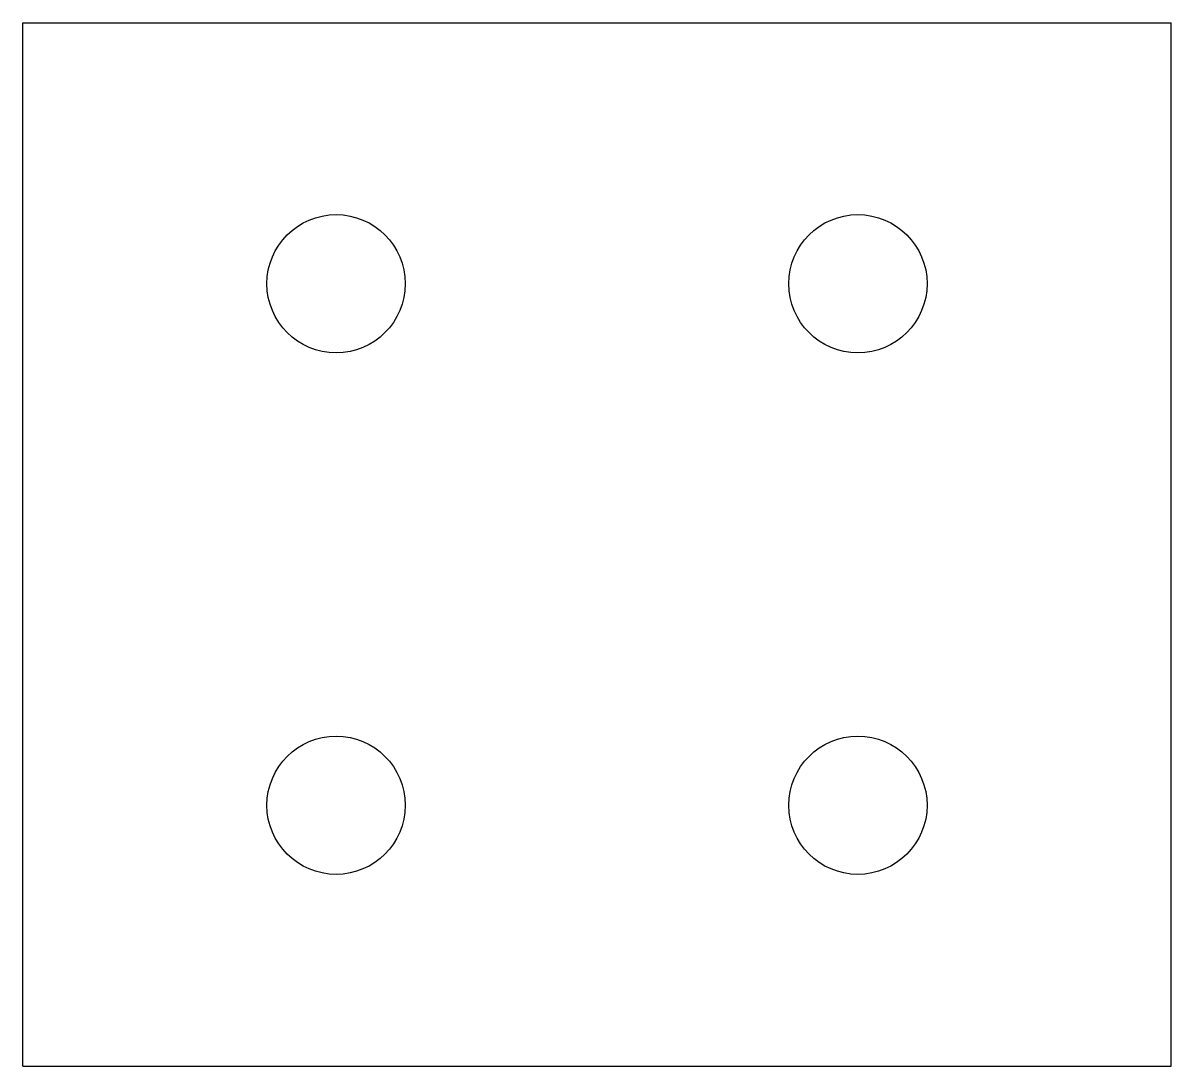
# Model space of a CAD drawing. Extents: x -22 to 22, y -20 to 20.
import ezdxf

# ---------------------------------------------------------------- set-up
doc = ezdxf.new("R2010")
doc.units = 0
doc.layers.get('0').update_dxf_attribs({"linetype": 'continuous'})

# ---------------------------------------------------------------- blocks, each defined once
blk = doc.blocks.new('_X_BCB')
at = {"color": 0}
for p, q in [((-22, -20), (-22, 20)), ((-22, 20), (22, 20)), ((22, -20), (22, 20)), ((-22, -20), (22, -20))]:
    blk.add_line(p, q, dxfattribs=at)
for centre in [(-10, 10), (10, 10), (-10, -10), (10, -10)]:
    blk.add_circle(centre, 2.65, dxfattribs=at)

msp = doc.modelspace()

# ---------------------------------------------------------------- block references
at = {"color": 0}
msp.add_blockref('_X_BCB', (0, 0), dxfattribs=at)

doc.saveas('drawing.dxf')
